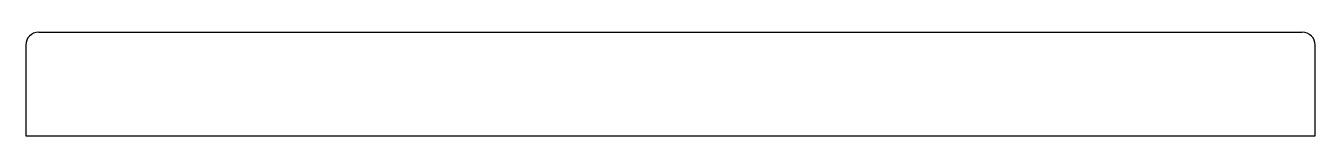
# Model space of a CAD drawing. Header units: millimetres. Extents: x 36.4 to 86.4, y 91.4 to 95.4.
import ezdxf

# ---------------------------------------------------------------- set-up
doc = ezdxf.new("R2010")
doc.units = ezdxf.units.MM

msp = doc.modelspace()

# ---------------------------------------------------------------- linework, layer by layer
for p, q in [((36.863, 95.384), (85.863, 95.384)), ((36.363, 94.884), (36.363, 91.384)), ((86.363, 91.384), (86.363, 94.884)), ((36.363, 91.384), (86.363, 91.384))]:
    msp.add_line(p, q)
for centre, start, end in [((36.863, 94.884), 90, 180), ((85.863, 94.884), 0, 90)]:
    msp.add_arc(centre, 0.5, start, end)

doc.saveas('drawing.dxf')
